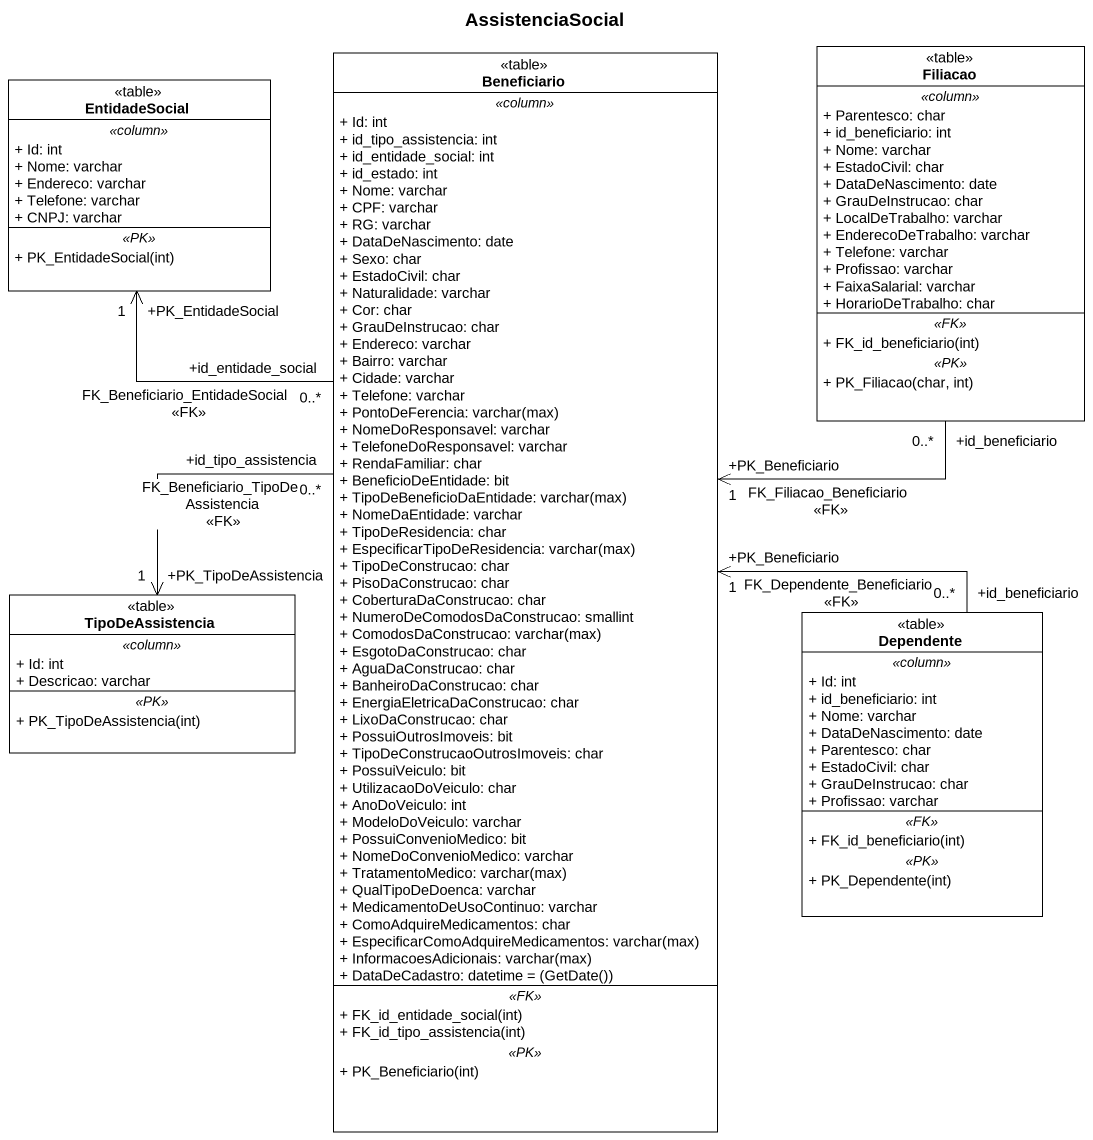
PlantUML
@startuml
title AssistenciaSocial
hide circle
hide empty members
skinparam classAttributeIconSize 0
class EntidadeSocial <<table>> {
  .. <<column>> ..
  + Id: int
  + Nome: varchar
  + Endereco: varchar
  + Telefone: varchar
  + CNPJ: varchar
  .. <<PK>> ..
  + PK_EntidadeSocial(int)
}
class Beneficiario <<table>> {
  .. <<column>> ..
  + Id: int
  + id_tipo_assistencia: int
  + id_entidade_social: int
  + id_estado: int
  + Nome: varchar
  + CPF: varchar
  + RG: varchar
  + DataDeNascimento: date
  + Sexo: char
  + EstadoCivil: char
  + Naturalidade: varchar
  + Cor: char
  + GrauDeInstrucao: char
  + Endereco: varchar
  + Bairro: varchar
  + Cidade: varchar
  + Telefone: varchar
  {field} + PontoDeFerencia: varchar(max)
  + NomeDoResponsavel: varchar
  + TelefoneDoResponsavel: varchar
  + RendaFamiliar: char
  + BeneficioDeEntidade: bit
  {field} + TipoDeBeneficioDaEntidade: varchar(max)
  + NomeDaEntidade: varchar
  + TipoDeResidencia: char
  {field} + EspecificarTipoDeResidencia: varchar(max)
  + TipoDeConstrucao: char
  + PisoDaConstrucao: char
  + CoberturaDaConstrucao: char
  + NumeroDeComodosDaConstrucao: smallint
  {field} + ComodosDaConstrucao: varchar(max)
  + EsgotoDaConstrucao: char
  + AguaDaConstrucao: char
  + BanheiroDaConstrucao: char
  + EnergiaEletricaDaConstrucao: char
  + LixoDaConstrucao: char
  + PossuiOutrosImoveis: bit
  + TipoDeConstrucaoOutrosImoveis: char
  + PossuiVeiculo: bit
  + UtilizacaoDoVeiculo: char
  + AnoDoVeiculo: int
  + ModeloDoVeiculo: varchar
  + PossuiConvenioMedico: bit
  + NomeDoConvenioMedico: varchar
  {field} + TratamentoMedico: varchar(max)
  + QualTipoDeDoenca: varchar
  + MedicamentoDeUsoContinuo: varchar
  + ComoAdquireMedicamentos: char
  {field} + EspecificarComoAdquireMedicamentos: varchar(max)
  {field} + InformacoesAdicionais: varchar(max)
  {field} + DataDeCadastro: datetime = (GetDate())
  .. <<FK>> ..
  + FK_id_entidade_social(int)
  + FK_id_tipo_assistencia(int)
  .. <<PK>> ..
  + PK_Beneficiario(int)
}
class Filiacao <<table>> {
  .. <<column>> ..
  + Parentesco: char
  + id_beneficiario: int
  + Nome: varchar
  + EstadoCivil: char
  + DataDeNascimento: date
  + GrauDeInstrucao: char
  + LocalDeTrabalho: varchar
  + EnderecoDeTrabalho: varchar
  + Telefone: varchar
  + Profissao: varchar
  + FaixaSalarial: varchar
  + HorarioDeTrabalho: char
  .. <<FK>> ..
  + FK_id_beneficiario(int)
  .. <<PK>> ..
  + PK_Filiacao(char, int)
}
class TipoDeAssistencia <<table>> {
  .. <<column>> ..
  + Id: int
  + Descricao: varchar
  .. <<PK>> ..
  + PK_TipoDeAssistencia(int)
}
class Dependente <<table>> {
  .. <<column>> ..
  + Id: int
  + id_beneficiario: int
  + Nome: varchar
  + DataDeNascimento: date
  + Parentesco: char
  + EstadoCivil: char
  + GrauDeInstrucao: char
  + Profissao: varchar
  .. <<FK>> ..
  + FK_id_beneficiario(int)
  .. <<PK>> ..
  + PK_Dependente(int)
}
Beneficiario "+id_entidade_social\n0..*" -up-> "+PK_EntidadeSocial\n1" EntidadeSocial : FK_Beneficiario_EntidadeSocial\n<<FK>>
Beneficiario "+id_tipo_assistencia\n0..*" -left-> "+PK_TipoDeAssistencia\n1" TipoDeAssistencia : FK_Beneficiario_TipoDeAssistencia\n<<FK>>
Filiacao "+id_beneficiario\n0..*" --> "+PK_Beneficiario\n1" Beneficiario : FK_Filiacao_Beneficiario\n<<FK>>
Dependente "+id_beneficiario\n0..*" -left-> "+PK_Beneficiario\n1" Beneficiario : FK_Dependente_Beneficiario\n<<FK>>
@enduml
